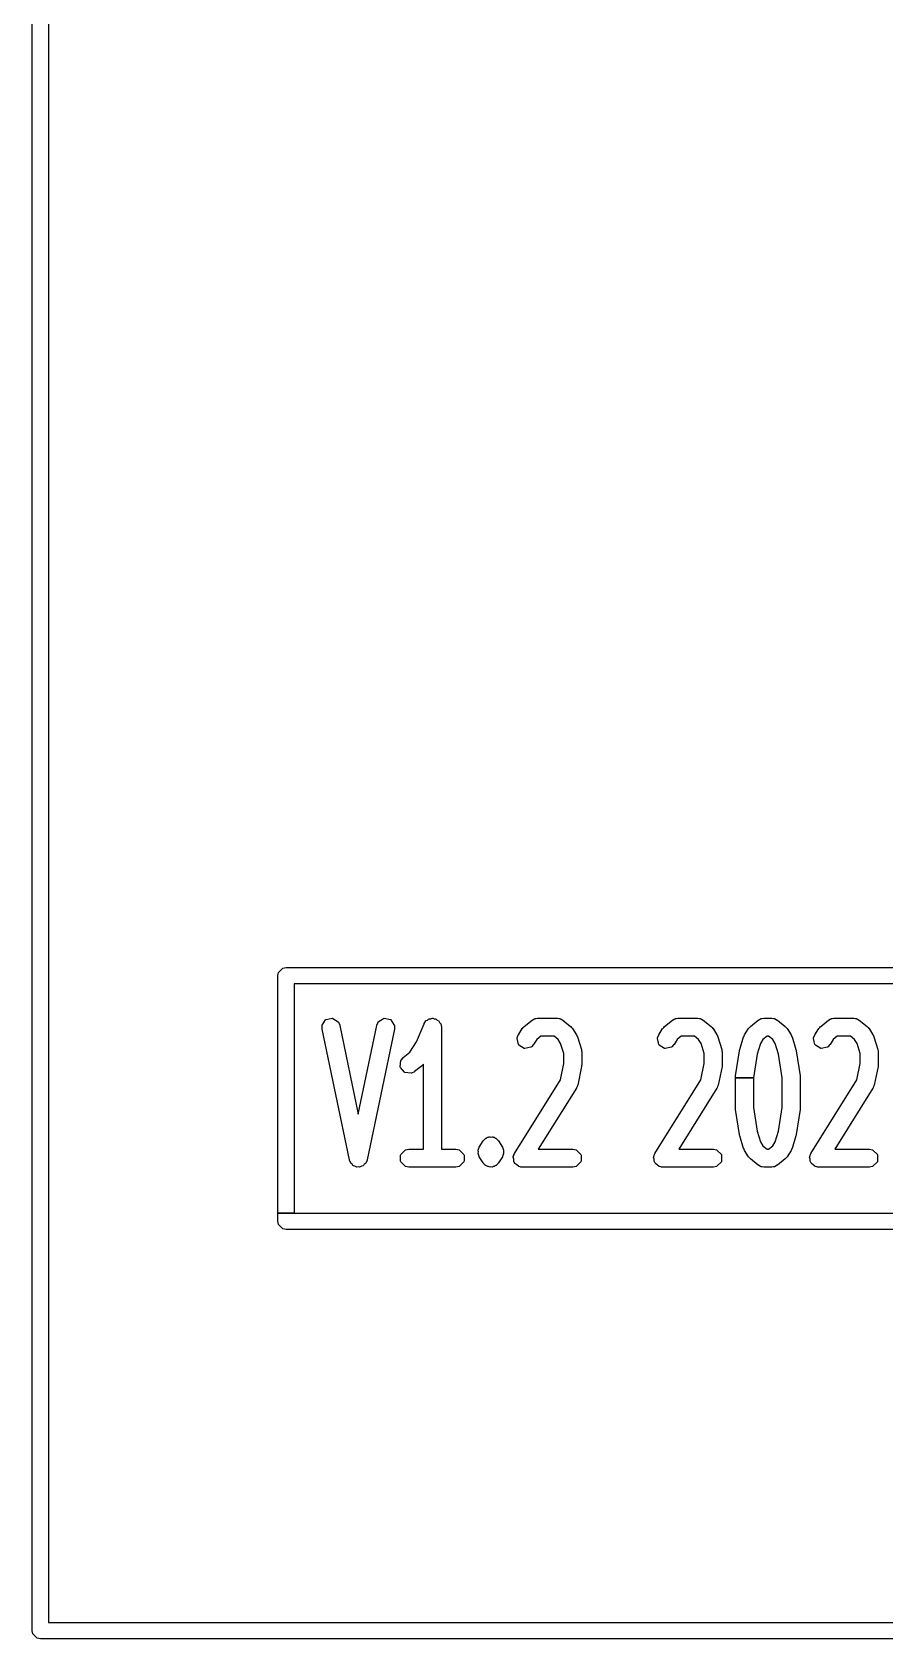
# Model space of a CAD drawing. Header units: inches. Extents: x 0 to 2.68, y 0 to 2.67.
# Drawn here: x -0.002 to 0.2029, y -0.002 to 0.3843 of the extents above; entities that cross this region are included whole.
import ezdxf

# ---------------------------------------------------------------- set-up
doc = ezdxf.new("R2010")
doc.units = ezdxf.units.IN
doc.header["$MEASUREMENT"] = 0
doc.layers.add('Edge.Cuts', color=254, linetype='CONTINUOUS', true_color=0xd0d2cd)

msp = doc.modelspace()

# ---------------------------------------------------------------- linework, layer by layer
at = {"layer": 'Edge.Cuts', "linetype": 'CONTINUOUS'}
for p, q in [((-0.00197, 0), (-0.00197, 2.66929)), ((0.00197, 2.66732), (0.00197, 0.00197)), ((0.05724, 0.15823), (0.0583, 0.1593)), ((0.0583, 0.1593), (0.05906, 0.15945)), ((0.05906, 0.15945), (0.35433, 0.15945)), ((0.05709, 0.15748), (0.05724, 0.15823)), ((0.05709, 0.10039), (0.05709, 0.15748)), ((0.35236, 0.15551), (0.06102, 0.15551)), ((0.06102, 0.15551), (0.06102, 0.10039)), ((0.06774, 0.14556), (0.06856, 0.14682)), ((0.06856, 0.14682), (0.06869, 0.1469)), ((0.06869, 0.1469), (0.07016, 0.14721)), ((0.07016, 0.14721), (0.07031, 0.14718)), ((0.07031, 0.14718), (0.07157, 0.14636)), ((0.08122, 0.14636), (0.08248, 0.14718)), ((0.08248, 0.14718), (0.08263, 0.14721)), ((0.08263, 0.14721), (0.08411, 0.1469)), ((0.08411, 0.1469), (0.08423, 0.14682)), ((0.08423, 0.14682), (0.08506, 0.14556)), ((0.09274, 0.14666), (0.09307, 0.14679)), ((0.09307, 0.14679), (0.09331, 0.14704)), ((0.09331, 0.14704), (0.09345, 0.1471)), ((0.09345, 0.1471), (0.09381, 0.1471)), ((0.09381, 0.1471), (0.09414, 0.14723)), ((0.09414, 0.14723), (0.09429, 0.14723)), ((0.09429, 0.14723), (0.09461, 0.1471)), ((0.09461, 0.1471), (0.09496, 0.1471)), ((0.09496, 0.1471), (0.0951, 0.14704)), ((0.0951, 0.14704), (0.09535, 0.14679)), ((0.09535, 0.14679), (0.09568, 0.14665)), ((0.11816, 0.14677), (0.1182, 0.14679)), ((0.1182, 0.14679), (0.11857, 0.14699)), ((0.11857, 0.14699), (0.11862, 0.14704)), ((0.11862, 0.14704), (0.11872, 0.14709)), ((0.11872, 0.14709), (0.11881, 0.14711)), ((0.11881, 0.14711), (0.11888, 0.14715)), ((0.11888, 0.14715), (0.11899, 0.14717)), ((0.11899, 0.14717), (0.11906, 0.14716)), ((0.11906, 0.14716), (0.11948, 0.14724)), ((0.11948, 0.14724), (0.11952, 0.14725)), ((0.11952, 0.14725), (0.1242, 0.14725)), ((0.1242, 0.14725), (0.12424, 0.14724)), ((0.12424, 0.14724), (0.12466, 0.14716)), ((0.12466, 0.14716), (0.12473, 0.14717)), ((0.12473, 0.14717), (0.12484, 0.14715)), ((0.12484, 0.14715), (0.12491, 0.14711)), ((0.12491, 0.14711), (0.12499, 0.14709)), ((0.12499, 0.14709), (0.1251, 0.14704)), ((0.1251, 0.14704), (0.12515, 0.14699)), ((0.12515, 0.14699), (0.12552, 0.14679)), ((0.12552, 0.14679), (0.12556, 0.14677)), ((0.15191, 0.14677), (0.15194, 0.14679)), ((0.15194, 0.14679), (0.15232, 0.14699)), ((0.15232, 0.14699), (0.15237, 0.14704)), ((0.15237, 0.14704), (0.15247, 0.14709)), ((0.15247, 0.14709), (0.15255, 0.14711)), ((0.15255, 0.14711), (0.15262, 0.14715)), ((0.15262, 0.14715), (0.15274, 0.14717)), ((0.15274, 0.14717), (0.15281, 0.14716)), ((0.15281, 0.14716), (0.15322, 0.14724)), ((0.15322, 0.14724), (0.15326, 0.14725)), ((0.15326, 0.14725), (0.15795, 0.14725)), ((0.15795, 0.14725), (0.15799, 0.14724)), ((0.15799, 0.14724), (0.1584, 0.14716)), ((0.1584, 0.14716), (0.15848, 0.14717)), ((0.15848, 0.14717), (0.15859, 0.14715)), ((0.15859, 0.14715), (0.15866, 0.14711)), ((0.15866, 0.14711), (0.15874, 0.14709)), ((0.15874, 0.14709), (0.15884, 0.14704)), ((0.15884, 0.14704), (0.15889, 0.14699)), ((0.15889, 0.14699), (0.15927, 0.14679)), ((0.15927, 0.14679), (0.1593, 0.14677)), ((0.17253, 0.14677), (0.17256, 0.14679)), ((0.17256, 0.14679), (0.17294, 0.14699)), ((0.17294, 0.14699), (0.17299, 0.14704)), ((0.17299, 0.14704), (0.17309, 0.14709)), ((0.17309, 0.14709), (0.17317, 0.14711)), ((0.17317, 0.14711), (0.17325, 0.14715)), ((0.17325, 0.14715), (0.17336, 0.14717)), ((0.17336, 0.14717), (0.17343, 0.14716)), ((0.17343, 0.14716), (0.17385, 0.14724)), ((0.17385, 0.14724), (0.17388, 0.14725)), ((0.17388, 0.14725), (0.17576, 0.14725)), ((0.17576, 0.14725), (0.1758, 0.14724)), ((0.1758, 0.14724), (0.17622, 0.14716)), ((0.17622, 0.14716), (0.17629, 0.14717)), ((0.17629, 0.14717), (0.1764, 0.14715)), ((0.1764, 0.14715), (0.17647, 0.14711)), ((0.17647, 0.14711), (0.17655, 0.14709)), ((0.17655, 0.14709), (0.17665, 0.14704)), ((0.17665, 0.14704), (0.1767, 0.14699)), ((0.1767, 0.14699), (0.17708, 0.14679)), ((0.17708, 0.14679), (0.17711, 0.14677)), ((0.1894, 0.14677), (0.18944, 0.14679)), ((0.18944, 0.14679), (0.18981, 0.14699)), ((0.18981, 0.14699), (0.18986, 0.14704)), ((0.18986, 0.14704), (0.18997, 0.14709)), ((0.18997, 0.14709), (0.19005, 0.14711)), ((0.19005, 0.14711), (0.19012, 0.14715)), ((0.19012, 0.14715), (0.19023, 0.14717)), ((0.19023, 0.14717), (0.1903, 0.14716)), ((0.1903, 0.14716), (0.19072, 0.14724)), ((0.19072, 0.14724), (0.19076, 0.14725)), ((0.19076, 0.14725), (0.19544, 0.14725)), ((0.19544, 0.14725), (0.19548, 0.14724)), ((0.19548, 0.14724), (0.1959, 0.14716)), ((0.1959, 0.14716), (0.19597, 0.14717)), ((0.19597, 0.14717), (0.19608, 0.14715)), ((0.19608, 0.14715), (0.19616, 0.14711)), ((0.19616, 0.14711), (0.19624, 0.14709)), ((0.19624, 0.14709), (0.19634, 0.14704)), ((0.19634, 0.14704), (0.19639, 0.14699)), ((0.19639, 0.14699), (0.19676, 0.14679)), ((0.19676, 0.14679), (0.1968, 0.14677)), ((0.0677, 0.14545), (0.06774, 0.14556)), ((0.06771, 0.14468), (0.0677, 0.14545)), ((0.06772, 0.14464), (0.06771, 0.14468)), ((0.07428, 0.11315), (0.06772, 0.14464)), ((0.07157, 0.14636), (0.07164, 0.14627)), ((0.07164, 0.14627), (0.07194, 0.14556)), ((0.07194, 0.14556), (0.07195, 0.14552)), ((0.07195, 0.14552), (0.0764, 0.1242)), ((0.0764, 0.1242), (0.08084, 0.14552)), ((0.08508, 0.14464), (0.07852, 0.11315)), ((0.08084, 0.14552), (0.08085, 0.14556)), ((0.08085, 0.14556), (0.08115, 0.14627)), ((0.08115, 0.14627), (0.08122, 0.14636)), ((0.08506, 0.14556), (0.08509, 0.14545)), ((0.08509, 0.14545), (0.08508, 0.14468)), ((0.08508, 0.14468), (0.08508, 0.14464)), ((0.0904, 0.14158), (0.09221, 0.14592)), ((0.09221, 0.14592), (0.09223, 0.14595)), ((0.09223, 0.14595), (0.09265, 0.14659)), ((0.09265, 0.14659), (0.09274, 0.14666)), ((0.09568, 0.14665), (0.09578, 0.14655)), ((0.09578, 0.14655), (0.09592, 0.14622)), ((0.09592, 0.14622), (0.09616, 0.14598)), ((0.09616, 0.14598), (0.09622, 0.14587)), ((0.09622, 0.14587), (0.09637, 0.14512)), ((0.09637, 0.14512), (0.09637, 0.14508)), ((0.09637, 0.14508), (0.09637, 0.11575)), ((0.11458, 0.14248), (0.11485, 0.1432)), ((0.11485, 0.1432), (0.11487, 0.14323)), ((0.11487, 0.14323), (0.11581, 0.14473)), ((0.11581, 0.14473), (0.11583, 0.14476)), ((0.11583, 0.14476), (0.11605, 0.145)), ((0.11605, 0.145), (0.11626, 0.14525)), ((0.11626, 0.14525), (0.11629, 0.14527)), ((0.11629, 0.14527), (0.11816, 0.14677)), ((0.12028, 0.14292), (0.11928, 0.14212)), ((0.12344, 0.14292), (0.12028, 0.14292)), ((0.12444, 0.14212), (0.12344, 0.14292)), ((0.12556, 0.14677), (0.12743, 0.14527)), ((0.12743, 0.14527), (0.12746, 0.14525)), ((0.12746, 0.14525), (0.12767, 0.145)), ((0.12767, 0.145), (0.12789, 0.14476)), ((0.12789, 0.14476), (0.12791, 0.14473)), ((0.12791, 0.14473), (0.12885, 0.14323)), ((0.12885, 0.14323), (0.12887, 0.1432)), ((0.12887, 0.1432), (0.12895, 0.14297)), ((0.12895, 0.14297), (0.12907, 0.14276)), ((0.14832, 0.14248), (0.1486, 0.1432)), ((0.1486, 0.1432), (0.14861, 0.14323)), ((0.14861, 0.14323), (0.14955, 0.14473)), ((0.14955, 0.14473), (0.14957, 0.14476)), ((0.14957, 0.14476), (0.1498, 0.145)), ((0.1498, 0.145), (0.15001, 0.14525)), ((0.15001, 0.14525), (0.15003, 0.14527)), ((0.15003, 0.14527), (0.15191, 0.14677)), ((0.15402, 0.14292), (0.15303, 0.14212)), ((0.15719, 0.14292), (0.15402, 0.14292)), ((0.15818, 0.14212), (0.15719, 0.14292)), ((0.1593, 0.14677), (0.16118, 0.14527)), ((0.16118, 0.14527), (0.1612, 0.14525)), ((0.1612, 0.14525), (0.16141, 0.145)), ((0.16141, 0.145), (0.16164, 0.14476)), ((0.16164, 0.14476), (0.16166, 0.14473)), ((0.16166, 0.14473), (0.1626, 0.14323)), ((0.1626, 0.14323), (0.16261, 0.1432)), ((0.16261, 0.1432), (0.1627, 0.14297)), ((0.1627, 0.14297), (0.16281, 0.14276)), ((0.16902, 0.14276), (0.16913, 0.14297)), ((0.16913, 0.14297), (0.16922, 0.1432)), ((0.16922, 0.1432), (0.16924, 0.14323)), ((0.16924, 0.14323), (0.17017, 0.14473)), ((0.17017, 0.14473), (0.1702, 0.14476)), ((0.1702, 0.14476), (0.17042, 0.145)), ((0.17042, 0.145), (0.17063, 0.14525)), ((0.17063, 0.14525), (0.17066, 0.14527)), ((0.17066, 0.14527), (0.17253, 0.14677)), ((0.17464, 0.14292), (0.17365, 0.14212)), ((0.175, 0.14292), (0.17464, 0.14292)), ((0.17599, 0.14212), (0.175, 0.14292)), ((0.17711, 0.14677), (0.17899, 0.14527)), ((0.17899, 0.14527), (0.17901, 0.14525)), ((0.17901, 0.14525), (0.17922, 0.145)), ((0.17922, 0.145), (0.17945, 0.14476)), ((0.17945, 0.14476), (0.17947, 0.14473)), ((0.17947, 0.14473), (0.18041, 0.14323)), ((0.18041, 0.14323), (0.18042, 0.1432)), ((0.18042, 0.1432), (0.18051, 0.14297)), ((0.18051, 0.14297), (0.18062, 0.14276)), ((0.18582, 0.14248), (0.18609, 0.1432)), ((0.18609, 0.1432), (0.18611, 0.14323)), ((0.18611, 0.14323), (0.18705, 0.14473)), ((0.18705, 0.14473), (0.18707, 0.14476)), ((0.18707, 0.14476), (0.18729, 0.145)), ((0.18729, 0.145), (0.1875, 0.14525)), ((0.1875, 0.14525), (0.18753, 0.14527)), ((0.18753, 0.14527), (0.1894, 0.14677)), ((0.19152, 0.14292), (0.19052, 0.14212)), ((0.19468, 0.14292), (0.19152, 0.14292)), ((0.19568, 0.14212), (0.19468, 0.14292)), ((0.1968, 0.14677), (0.19867, 0.14527)), ((0.19867, 0.14527), (0.1987, 0.14525)), ((0.1987, 0.14525), (0.19891, 0.145)), ((0.19891, 0.145), (0.19913, 0.14476)), ((0.19913, 0.14476), (0.19916, 0.14473)), ((0.19916, 0.14473), (0.20009, 0.14323)), ((0.20009, 0.14323), (0.20011, 0.1432)), ((0.20011, 0.1432), (0.20019, 0.14297)), ((0.20019, 0.14297), (0.20031, 0.14276)), ((0.08882, 0.13904), (0.0904, 0.14158)), ((0.11457, 0.14236), (0.11458, 0.14248)), ((0.11491, 0.1409), (0.11457, 0.14236)), ((0.115, 0.14077), (0.11491, 0.1409)), ((0.11627, 0.13997), (0.115, 0.14077)), ((0.11642, 0.13995), (0.11627, 0.13997)), ((0.11789, 0.14029), (0.11642, 0.13995)), ((0.11799, 0.14035), (0.11789, 0.14029)), ((0.11852, 0.14091), (0.11799, 0.14035)), ((0.11854, 0.14094), (0.11852, 0.14091)), ((0.11928, 0.14212), (0.11854, 0.14094)), ((0.12503, 0.14117), (0.12444, 0.14212)), ((0.12579, 0.13875), (0.12503, 0.14117)), ((0.12907, 0.14276), (0.12908, 0.14273)), ((0.12908, 0.14273), (0.13002, 0.13973)), ((0.13002, 0.13973), (0.13003, 0.13969)), ((0.13003, 0.13969), (0.13006, 0.1394)), ((0.13006, 0.1394), (0.13011, 0.13912)), ((0.13011, 0.13912), (0.13012, 0.13908)), ((0.13012, 0.13908), (0.13012, 0.13608)), ((0.14832, 0.14236), (0.14832, 0.14248)), ((0.14866, 0.1409), (0.14832, 0.14236)), ((0.14874, 0.14077), (0.14866, 0.1409)), ((0.15002, 0.13997), (0.14874, 0.14077)), ((0.15017, 0.13995), (0.15002, 0.13997)), ((0.15164, 0.14029), (0.15017, 0.13995)), ((0.15174, 0.14035), (0.15164, 0.14029)), ((0.15226, 0.14091), (0.15174, 0.14035)), ((0.15229, 0.14094), (0.15226, 0.14091)), ((0.15303, 0.14212), (0.15229, 0.14094)), ((0.15878, 0.14117), (0.15818, 0.14212)), ((0.15953, 0.13875), (0.15878, 0.14117)), ((0.16281, 0.14276), (0.16283, 0.14273)), ((0.16283, 0.14273), (0.16377, 0.13973)), ((0.16377, 0.13973), (0.16377, 0.13969)), ((0.16377, 0.13969), (0.1638, 0.1394)), ((0.1638, 0.1394), (0.16386, 0.13912)), ((0.16386, 0.13912), (0.16386, 0.13908)), ((0.16386, 0.13908), (0.16386, 0.13608)), ((0.16706, 0.13342), (0.168, 0.13942)), ((0.168, 0.13942), (0.16801, 0.13946)), ((0.16801, 0.13946), (0.16805, 0.13957)), ((0.16805, 0.13957), (0.16806, 0.13969)), ((0.16806, 0.13969), (0.16807, 0.13973)), ((0.16807, 0.13973), (0.16901, 0.14273)), ((0.16901, 0.14273), (0.16902, 0.14276)), ((0.17306, 0.14117), (0.17225, 0.13859)), ((0.17365, 0.14212), (0.17306, 0.14117)), ((0.17659, 0.14117), (0.17599, 0.14212)), ((0.17739, 0.13859), (0.17659, 0.14117)), ((0.18062, 0.14276), (0.18064, 0.14273)), ((0.18064, 0.14273), (0.18158, 0.13973)), ((0.18158, 0.13973), (0.18158, 0.13969)), ((0.18158, 0.13969), (0.1816, 0.13957)), ((0.1816, 0.13957), (0.18164, 0.13946)), ((0.18164, 0.13946), (0.18165, 0.13942)), ((0.18165, 0.13942), (0.18259, 0.13342)), ((0.18581, 0.14236), (0.18582, 0.14248)), ((0.18615, 0.1409), (0.18581, 0.14236)), ((0.18624, 0.14077), (0.18615, 0.1409)), ((0.18752, 0.13997), (0.18624, 0.14077)), ((0.18766, 0.13995), (0.18752, 0.13997)), ((0.18913, 0.14029), (0.18766, 0.13995)), ((0.18923, 0.14035), (0.18913, 0.14029)), ((0.18976, 0.14091), (0.18923, 0.14035)), ((0.18978, 0.14094), (0.18976, 0.14091)), ((0.19052, 0.14212), (0.18978, 0.14094)), ((0.19627, 0.14117), (0.19568, 0.14212)), ((0.19703, 0.13875), (0.19627, 0.14117)), ((0.20031, 0.14276), (0.20032, 0.14273)), ((0.20032, 0.14273), (0.20126, 0.13973)), ((0.20126, 0.13973), (0.20127, 0.13969)), ((0.20127, 0.13969), (0.2013, 0.1394)), ((0.2013, 0.1394), (0.20136, 0.13912)), ((0.20136, 0.13912), (0.20136, 0.13908)), ((0.20136, 0.13908), (0.20136, 0.13608)), ((0.0865, 0.13556), (0.08666, 0.13706)), ((0.08654, 0.13541), (0.0865, 0.13556)), ((0.08748, 0.13424), (0.08654, 0.13541)), ((0.08666, 0.13706), (0.08671, 0.13716)), ((0.08671, 0.13716), (0.0872, 0.13775)), ((0.0872, 0.13775), (0.08723, 0.13777)), ((0.08723, 0.13777), (0.08882, 0.13904)), ((0.09181, 0.13589), (0.08994, 0.13439)), ((0.09184, 0.13592), (0.09181, 0.13589)), ((0.09204, 0.13616), (0.09184, 0.13592)), ((0.09204, 0.11575), (0.09204, 0.13616)), ((0.12497, 0.1324), (0.12579, 0.13631)), ((0.12579, 0.13631), (0.12579, 0.13875)), ((0.13007, 0.13564), (0.12914, 0.13114)), ((0.13008, 0.13568), (0.13007, 0.13564)), ((0.13011, 0.13605), (0.13008, 0.13587)), ((0.13008, 0.13587), (0.13008, 0.13568)), ((0.13012, 0.13608), (0.13011, 0.13605)), ((0.15872, 0.1324), (0.15953, 0.13631)), ((0.15953, 0.13631), (0.15953, 0.13875)), ((0.16382, 0.13564), (0.16288, 0.13114)), ((0.16386, 0.13605), (0.16382, 0.13587)), ((0.16382, 0.13587), (0.16382, 0.13568)), ((0.16382, 0.13568), (0.16382, 0.13564)), ((0.16386, 0.13608), (0.16386, 0.13605)), ((0.17225, 0.13859), (0.17136, 0.13292)), ((0.17828, 0.13292), (0.17739, 0.13859)), ((0.19622, 0.1324), (0.19703, 0.13631)), ((0.19703, 0.13631), (0.19703, 0.13875)), ((0.20131, 0.13564), (0.20038, 0.13114)), ((0.20132, 0.13568), (0.20131, 0.13564)), ((0.20136, 0.13605), (0.20132, 0.13587)), ((0.20132, 0.13587), (0.20132, 0.13568)), ((0.20136, 0.13608), (0.20136, 0.13605)), ((0.08761, 0.13416), (0.08748, 0.13424)), ((0.08911, 0.134), (0.08761, 0.13416)), ((0.08922, 0.13402), (0.08911, 0.134)), ((0.0899, 0.13437), (0.08922, 0.13402)), ((0.08994, 0.13439), (0.0899, 0.13437)), ((0.11393, 0.11473), (0.12497, 0.1324)), ((0.14768, 0.11473), (0.15872, 0.1324)), ((0.16703, 0.13308), (0.16704, 0.13312)), ((0.16703, 0.13292), (0.16703, 0.13308)), ((0.16703, 0.12559), (0.16703, 0.13292)), ((0.16703, 0.13292), (0.17136, 0.13292)), ((0.17136, 0.13292), (0.16703, 0.13292)), ((0.16704, 0.13312), (0.16706, 0.13325)), ((0.16706, 0.13338), (0.16706, 0.13342)), ((0.16706, 0.13325), (0.16706, 0.13338)), ((0.17136, 0.13292), (0.17136, 0.12575)), ((0.17828, 0.12575), (0.17828, 0.13292)), ((0.18259, 0.13338), (0.18258, 0.13325)), ((0.18258, 0.13325), (0.18261, 0.13312)), ((0.18259, 0.13342), (0.18259, 0.13338)), ((0.18261, 0.13312), (0.18261, 0.13308)), ((0.18261, 0.13308), (0.18261, 0.12559)), ((0.18517, 0.11473), (0.19622, 0.1324)), ((0.12885, 0.13044), (0.11967, 0.11575)), ((0.12887, 0.13047), (0.12885, 0.13044)), ((0.12899, 0.13079), (0.12887, 0.13047)), ((0.12912, 0.13111), (0.12899, 0.13079)), ((0.12914, 0.13114), (0.12912, 0.13111)), ((0.1626, 0.13044), (0.15342, 0.11575)), ((0.16261, 0.13047), (0.1626, 0.13044)), ((0.16274, 0.13079), (0.16261, 0.13047)), ((0.16287, 0.13111), (0.16274, 0.13079)), ((0.16288, 0.13114), (0.16287, 0.13111)), ((0.20009, 0.13044), (0.19091, 0.11575)), ((0.20011, 0.13047), (0.20009, 0.13044)), ((0.20023, 0.13079), (0.20011, 0.13047)), ((0.20036, 0.13111), (0.20023, 0.13079)), ((0.20038, 0.13114), (0.20036, 0.13111)), ((0.16704, 0.12555), (0.16703, 0.12559)), ((0.16706, 0.12542), (0.16704, 0.12555)), ((0.16706, 0.12529), (0.16706, 0.12542)), ((0.16706, 0.12525), (0.16706, 0.12529)), ((0.168, 0.11925), (0.16706, 0.12525)), ((0.17136, 0.12575), (0.17225, 0.12008)), ((0.17739, 0.12008), (0.17828, 0.12575)), ((0.18259, 0.12525), (0.18165, 0.11925)), ((0.18261, 0.12555), (0.18258, 0.12542)), ((0.18258, 0.12542), (0.18259, 0.12529)), ((0.18259, 0.12529), (0.18259, 0.12525)), ((0.18261, 0.12559), (0.18261, 0.12555)), ((0.17225, 0.12008), (0.17306, 0.1175)), ((0.17659, 0.1175), (0.17739, 0.12008)), ((0.1052, 0.11548), (0.10548, 0.1162)), ((0.10548, 0.1162), (0.10549, 0.11623)), ((0.10549, 0.11623), (0.10643, 0.11773)), ((0.10643, 0.11773), (0.10645, 0.11776)), ((0.10645, 0.11776), (0.1065, 0.11782)), ((0.1065, 0.11782), (0.10656, 0.1179)), ((0.10656, 0.1179), (0.10661, 0.11792)), ((0.10661, 0.11792), (0.10698, 0.11832)), ((0.10698, 0.11832), (0.10708, 0.11838)), ((0.10708, 0.11838), (0.10725, 0.11842)), ((0.10725, 0.11842), (0.10738, 0.11854)), ((0.10738, 0.11854), (0.10751, 0.1186)), ((0.10751, 0.1186), (0.10769, 0.1186)), ((0.10769, 0.1186), (0.10784, 0.11869)), ((0.10784, 0.11869), (0.10799, 0.11872)), ((0.10799, 0.11872), (0.10827, 0.11865)), ((0.10827, 0.11865), (0.10855, 0.11872)), ((0.10855, 0.11872), (0.1087, 0.11869)), ((0.1087, 0.11869), (0.10885, 0.1186)), ((0.10885, 0.1186), (0.10902, 0.1186)), ((0.10902, 0.1186), (0.10916, 0.11854)), ((0.10916, 0.11854), (0.10928, 0.11842)), ((0.10928, 0.11842), (0.10945, 0.11838)), ((0.10945, 0.11838), (0.10955, 0.11832)), ((0.10955, 0.11832), (0.10993, 0.11792)), ((0.10993, 0.11792), (0.10997, 0.1179)), ((0.10997, 0.1179), (0.11003, 0.11782)), ((0.11003, 0.11782), (0.11008, 0.11776)), ((0.11008, 0.11776), (0.1101, 0.11773)), ((0.1101, 0.11773), (0.11104, 0.11623)), ((0.11104, 0.11623), (0.11106, 0.1162)), ((0.11106, 0.1162), (0.11133, 0.11548)), ((0.16801, 0.11921), (0.168, 0.11925)), ((0.16805, 0.1191), (0.16801, 0.11921)), ((0.16806, 0.11898), (0.16805, 0.1191)), ((0.16807, 0.11894), (0.16806, 0.11898)), ((0.16901, 0.11594), (0.16807, 0.11894)), ((0.16902, 0.11591), (0.16901, 0.11594)), ((0.16913, 0.1157), (0.16902, 0.11591)), ((0.17306, 0.1175), (0.17365, 0.11655)), ((0.17365, 0.11655), (0.17464, 0.11575)), ((0.175, 0.11575), (0.17599, 0.11655)), ((0.17599, 0.11655), (0.17659, 0.1175)), ((0.18062, 0.11591), (0.18051, 0.1157)), ((0.18064, 0.11594), (0.18062, 0.11591)), ((0.18158, 0.11894), (0.18064, 0.11594)), ((0.1816, 0.1191), (0.18158, 0.11898)), ((0.18158, 0.11898), (0.18158, 0.11894)), ((0.18164, 0.11921), (0.1816, 0.1191)), ((0.18165, 0.11925), (0.18164, 0.11921)), ((0.07429, 0.11311), (0.07428, 0.11315)), ((0.07459, 0.1124), (0.07429, 0.11311)), ((0.07466, 0.11231), (0.07459, 0.1124)), ((0.07494, 0.11213), (0.07466, 0.11231)), ((0.07512, 0.11185), (0.07494, 0.11213)), ((0.07785, 0.11213), (0.07767, 0.11185)), ((0.07813, 0.11231), (0.07785, 0.11213)), ((0.0782, 0.1124), (0.07813, 0.11231)), ((0.07851, 0.11311), (0.0782, 0.1124)), ((0.07852, 0.11315), (0.07851, 0.11311)), ((0.08657, 0.11434), (0.08662, 0.11448)), ((0.08657, 0.11283), (0.08657, 0.11434)), ((0.08662, 0.11269), (0.08657, 0.11283)), ((0.08662, 0.11448), (0.08769, 0.11554)), ((0.08769, 0.11163), (0.08662, 0.11269)), ((0.08769, 0.11554), (0.08779, 0.1156)), ((0.08779, 0.1156), (0.08854, 0.11575)), ((0.08854, 0.11575), (0.08858, 0.11575)), ((0.08858, 0.11575), (0.09204, 0.11575)), ((0.09637, 0.11575), (0.09983, 0.11575)), ((0.09983, 0.11575), (0.09987, 0.11575)), ((0.09987, 0.11575), (0.10062, 0.1156)), ((0.10062, 0.1156), (0.10072, 0.11554)), ((0.10072, 0.11554), (0.10179, 0.11448)), ((0.10179, 0.11269), (0.10072, 0.11163)), ((0.10179, 0.11448), (0.10185, 0.11434)), ((0.10185, 0.11283), (0.10179, 0.11269)), ((0.10185, 0.11434), (0.10185, 0.11283)), ((0.1052, 0.11537), (0.1052, 0.11548)), ((0.10526, 0.11509), (0.1052, 0.11537)), ((0.1052, 0.11481), (0.10526, 0.11509)), ((0.1052, 0.11469), (0.1052, 0.11481)), ((0.10548, 0.11397), (0.1052, 0.11469)), ((0.10549, 0.11394), (0.10548, 0.11397)), ((0.10643, 0.11244), (0.10549, 0.11394)), ((0.10646, 0.11241), (0.10643, 0.11244)), ((0.1065, 0.11236), (0.10646, 0.11241)), ((0.10656, 0.11228), (0.1065, 0.11236)), ((0.10661, 0.11225), (0.10656, 0.11228)), ((0.10698, 0.11185), (0.10661, 0.11225)), ((0.10993, 0.11225), (0.10955, 0.11185)), ((0.10997, 0.11228), (0.10993, 0.11225)), ((0.11003, 0.11236), (0.10997, 0.11228)), ((0.10997, 0.11228), (0.10997, 0.11228)), ((0.11008, 0.11241), (0.11003, 0.11236)), ((0.1101, 0.11244), (0.11008, 0.11241)), ((0.11104, 0.11394), (0.1101, 0.11244)), ((0.11106, 0.11397), (0.11104, 0.11394)), ((0.11133, 0.11469), (0.11106, 0.11397)), ((0.11134, 0.11537), (0.11127, 0.11509)), ((0.11127, 0.11509), (0.11134, 0.11481)), ((0.11133, 0.11548), (0.11134, 0.11537)), ((0.11134, 0.11481), (0.11133, 0.11469)), ((0.11363, 0.11387), (0.11364, 0.11398)), ((0.11375, 0.11336), (0.11363, 0.11387)), ((0.11364, 0.11398), (0.11375, 0.11427)), ((0.11375, 0.11434), (0.11381, 0.11448)), ((0.11375, 0.11427), (0.11375, 0.11434)), ((0.11375, 0.11283), (0.11375, 0.11336)), ((0.11381, 0.11269), (0.11375, 0.11283)), ((0.11381, 0.11448), (0.11384, 0.11451)), ((0.11393, 0.11257), (0.11381, 0.11269)), ((0.11384, 0.11451), (0.11391, 0.1147)), ((0.11391, 0.1147), (0.11393, 0.11473)), ((0.11397, 0.1124), (0.11393, 0.11257)), ((0.11406, 0.11228), (0.11397, 0.1124)), ((0.1145, 0.112), (0.11406, 0.11228)), ((0.11967, 0.11575), (0.12795, 0.11575)), ((0.12795, 0.11575), (0.12799, 0.11575)), ((0.12799, 0.11575), (0.12874, 0.1156)), ((0.12874, 0.1156), (0.12885, 0.11554)), ((0.12885, 0.11554), (0.12991, 0.11448)), ((0.12991, 0.11269), (0.12885, 0.11163)), ((0.12991, 0.11448), (0.12997, 0.11434)), ((0.12997, 0.11283), (0.12991, 0.11269)), ((0.12997, 0.11434), (0.12997, 0.11283)), ((0.14738, 0.11387), (0.14739, 0.11398)), ((0.1475, 0.11336), (0.14738, 0.11387)), ((0.14739, 0.11398), (0.1475, 0.11427)), ((0.1475, 0.11434), (0.14755, 0.11448)), ((0.1475, 0.11427), (0.1475, 0.11434)), ((0.1475, 0.11283), (0.1475, 0.11336)), ((0.14755, 0.11269), (0.1475, 0.11283)), ((0.14755, 0.11448), (0.14759, 0.11451)), ((0.14768, 0.11257), (0.14755, 0.11269)), ((0.14759, 0.11451), (0.14766, 0.1147)), ((0.14766, 0.1147), (0.14768, 0.11473)), ((0.14772, 0.1124), (0.14768, 0.11257)), ((0.14781, 0.11228), (0.14772, 0.1124)), ((0.14825, 0.112), (0.14781, 0.11228)), ((0.15342, 0.11575), (0.1617, 0.11575)), ((0.1617, 0.11575), (0.16174, 0.11575)), ((0.16174, 0.11575), (0.16249, 0.1156)), ((0.16249, 0.1156), (0.16259, 0.11554)), ((0.16259, 0.11554), (0.16366, 0.11448)), ((0.16366, 0.11269), (0.16259, 0.11163)), ((0.16366, 0.11448), (0.16371, 0.11434)), ((0.16371, 0.11283), (0.16366, 0.11269)), ((0.16371, 0.11434), (0.16371, 0.11283)), ((0.16922, 0.11547), (0.16913, 0.1157)), ((0.16924, 0.11544), (0.16922, 0.11547)), ((0.17017, 0.11394), (0.16924, 0.11544)), ((0.1702, 0.11391), (0.17017, 0.11394)), ((0.17042, 0.11367), (0.1702, 0.11391)), ((0.17063, 0.11342), (0.17042, 0.11367)), ((0.17066, 0.1134), (0.17063, 0.11342)), ((0.17253, 0.1119), (0.17066, 0.1134)), ((0.17464, 0.11575), (0.175, 0.11575)), ((0.17899, 0.1134), (0.17711, 0.1119)), ((0.17901, 0.11342), (0.17899, 0.1134)), ((0.17922, 0.11367), (0.17901, 0.11342)), ((0.17945, 0.11391), (0.17922, 0.11367)), ((0.17947, 0.11394), (0.17945, 0.11391)), ((0.18041, 0.11544), (0.17947, 0.11394)), ((0.18042, 0.11547), (0.18041, 0.11544)), ((0.18051, 0.1157), (0.18042, 0.11547)), ((0.18487, 0.11387), (0.18488, 0.11398)), ((0.18499, 0.11336), (0.18487, 0.11387)), ((0.18488, 0.11398), (0.18499, 0.11427)), ((0.18499, 0.11434), (0.18505, 0.11448)), ((0.18499, 0.11427), (0.18499, 0.11434)), ((0.18499, 0.11283), (0.18499, 0.11336)), ((0.18505, 0.11269), (0.18499, 0.11283)), ((0.18505, 0.11448), (0.18508, 0.11451)), ((0.18517, 0.11257), (0.18505, 0.11269)), ((0.18508, 0.11451), (0.18515, 0.1147)), ((0.18515, 0.1147), (0.18517, 0.11473)), ((0.18521, 0.1124), (0.18517, 0.11257)), ((0.1853, 0.11228), (0.18521, 0.1124)), ((0.18574, 0.112), (0.1853, 0.11228)), ((0.19091, 0.11575), (0.19919, 0.11575)), ((0.19919, 0.11575), (0.19923, 0.11575)), ((0.19923, 0.11575), (0.19999, 0.1156)), ((0.19999, 0.1156), (0.20009, 0.11554)), ((0.20009, 0.11554), (0.20115, 0.11448)), ((0.20115, 0.11269), (0.20009, 0.11163)), ((0.20115, 0.11448), (0.20121, 0.11434)), ((0.20121, 0.11283), (0.20115, 0.11269)), ((0.20121, 0.11434), (0.20121, 0.11283)), ((0.07525, 0.11177), (0.07512, 0.11185)), ((0.07561, 0.11169), (0.07525, 0.11177)), ((0.07592, 0.11149), (0.07561, 0.11169)), ((0.07607, 0.11146), (0.07592, 0.11149)), ((0.07592, 0.11149), (0.07592, 0.11149)), ((0.0764, 0.11153), (0.07607, 0.11146)), ((0.07672, 0.11146), (0.0764, 0.11153)), ((0.07687, 0.11149), (0.07672, 0.11146)), ((0.07672, 0.11146), (0.07672, 0.11146)), ((0.07718, 0.11169), (0.07687, 0.11149)), ((0.07755, 0.11177), (0.07718, 0.11169)), ((0.07767, 0.11185), (0.07755, 0.11177)), ((0.08779, 0.11158), (0.08769, 0.11163)), ((0.08854, 0.11143), (0.08779, 0.11158)), ((0.08858, 0.11142), (0.08854, 0.11143)), ((0.09983, 0.11142), (0.08858, 0.11142)), ((0.09987, 0.11143), (0.09983, 0.11142)), ((0.10062, 0.11158), (0.09987, 0.11143)), ((0.10072, 0.11163), (0.10062, 0.11158)), ((0.10708, 0.11179), (0.10698, 0.11185)), ((0.10725, 0.11175), (0.10708, 0.11179)), ((0.10738, 0.11163), (0.10725, 0.11175)), ((0.10751, 0.11157), (0.10738, 0.11163)), ((0.10769, 0.11157), (0.10751, 0.11157)), ((0.10784, 0.11148), (0.10769, 0.11157)), ((0.10799, 0.11145), (0.10784, 0.11148)), ((0.10827, 0.11152), (0.10799, 0.11145)), ((0.10855, 0.11145), (0.10827, 0.11152)), ((0.1087, 0.11148), (0.10855, 0.11145)), ((0.10885, 0.11157), (0.1087, 0.11148)), ((0.10902, 0.11157), (0.10885, 0.11157)), ((0.10916, 0.11163), (0.10902, 0.11157)), ((0.10928, 0.11175), (0.10916, 0.11163)), ((0.10945, 0.11179), (0.10928, 0.11175)), ((0.10955, 0.11185), (0.10945, 0.11179)), ((0.11487, 0.11163), (0.1145, 0.112)), ((0.11498, 0.11158), (0.11487, 0.11163)), ((0.11528, 0.11151), (0.11498, 0.11158)), ((0.11534, 0.11148), (0.11528, 0.11151)), ((0.11549, 0.11145), (0.11534, 0.11148)), ((0.11534, 0.11148), (0.11534, 0.11148)), ((0.11553, 0.11146), (0.11549, 0.11145)), ((0.11573, 0.11143), (0.11553, 0.11146)), ((0.11577, 0.11142), (0.11573, 0.11143)), ((0.12795, 0.11142), (0.11577, 0.11142)), ((0.12799, 0.11143), (0.12795, 0.11142)), ((0.12874, 0.11158), (0.12799, 0.11143)), ((0.12885, 0.11163), (0.12874, 0.11158)), ((0.14862, 0.11163), (0.14825, 0.112)), ((0.14872, 0.11158), (0.14862, 0.11163)), ((0.14903, 0.11151), (0.14872, 0.11158)), ((0.14908, 0.11148), (0.14903, 0.11151)), ((0.14923, 0.11145), (0.14908, 0.11148)), ((0.14908, 0.11148), (0.14908, 0.11148)), ((0.14928, 0.11146), (0.14923, 0.11145)), ((0.14947, 0.11143), (0.14928, 0.11146)), ((0.14951, 0.11142), (0.14947, 0.11143)), ((0.1617, 0.11142), (0.14951, 0.11142)), ((0.16174, 0.11143), (0.1617, 0.11142)), ((0.16249, 0.11158), (0.16174, 0.11143)), ((0.16259, 0.11163), (0.16249, 0.11158)), ((0.17256, 0.11187), (0.17253, 0.1119)), ((0.17294, 0.11168), (0.17256, 0.11187)), ((0.17299, 0.11163), (0.17294, 0.11168)), ((0.17309, 0.11158), (0.17299, 0.11163)), ((0.17317, 0.11156), (0.17309, 0.11158)), ((0.17325, 0.11152), (0.17317, 0.11156)), ((0.17336, 0.1115), (0.17325, 0.11152)), ((0.17343, 0.11151), (0.17336, 0.1115)), ((0.17385, 0.11143), (0.17343, 0.11151)), ((0.17388, 0.11142), (0.17385, 0.11143)), ((0.17576, 0.11142), (0.17388, 0.11142)), ((0.1758, 0.11143), (0.17576, 0.11142)), ((0.17622, 0.11151), (0.1758, 0.11143)), ((0.17629, 0.1115), (0.17622, 0.11151)), ((0.1764, 0.11152), (0.17629, 0.1115)), ((0.17647, 0.11156), (0.1764, 0.11152)), ((0.17655, 0.11158), (0.17647, 0.11156)), ((0.17665, 0.11163), (0.17655, 0.11158)), ((0.1767, 0.11168), (0.17665, 0.11163)), ((0.17708, 0.11187), (0.1767, 0.11168)), ((0.17711, 0.1119), (0.17708, 0.11187)), ((0.18612, 0.11163), (0.18574, 0.112)), ((0.18622, 0.11158), (0.18612, 0.11163)), ((0.18652, 0.11151), (0.18622, 0.11158)), ((0.18658, 0.11148), (0.18652, 0.11151)), ((0.18673, 0.11145), (0.18658, 0.11148)), ((0.18658, 0.11148), (0.18658, 0.11148)), ((0.18677, 0.11146), (0.18673, 0.11145)), ((0.18697, 0.11143), (0.18677, 0.11146)), ((0.18701, 0.11142), (0.18697, 0.11143)), ((0.19919, 0.11142), (0.18701, 0.11142)), ((0.19923, 0.11143), (0.19919, 0.11142)), ((0.19999, 0.11158), (0.19923, 0.11143)), ((0.20009, 0.11163), (0.19999, 0.11158)), ((0.05709, 0.09843), (0.05709, 0.10039)), ((0.05709, 0.10039), (0.06102, 0.10039)), ((0.06102, 0.10039), (0.05709, 0.10039)), ((0.05724, 0.09767), (0.05709, 0.09843)), ((0.0583, 0.09661), (0.05724, 0.09767)), ((0.05906, 0.09646), (0.0583, 0.09661)), ((0.06102, 0.10039), (0.35236, 0.10039)), ((0.35433, 0.09646), (0.05906, 0.09646)), ((-0.00182, -0.00075), (-0.00197, 0)), ((0.00197, 0.00197), (2.6752, 0.00197)), ((-0.00075, -0.00182), (-0.00182, -0.00075)), ((0, -0.00197), (-0.00075, -0.00182)), ((2.67717, -0.00197), (0, -0.00197))]:
    msp.add_line(p, q, dxfattribs=at)

doc.saveas('drawing.dxf')
